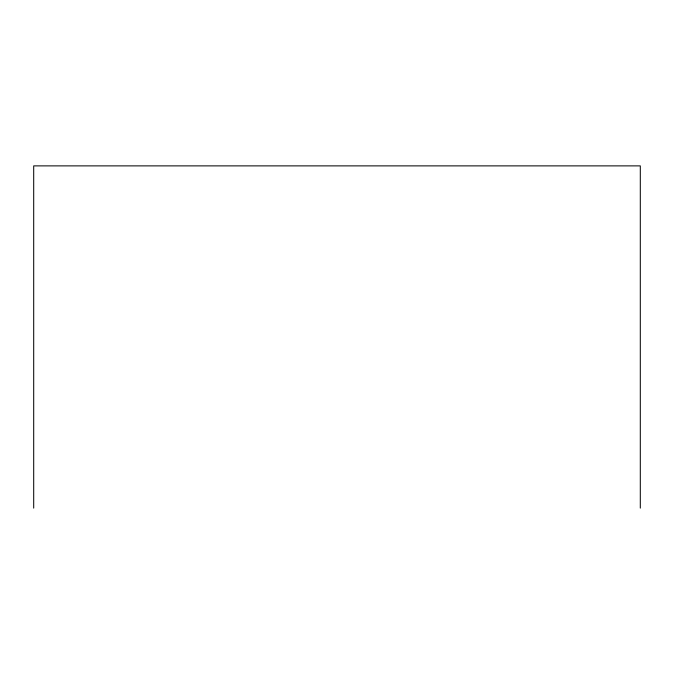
<?xml version="1.0" encoding="UTF-8"?>
<svg xmlns="http://www.w3.org/2000/svg" width="674" height="674" viewBox="0 0 674 674"><rect width="100%" height="100%" fill="white"/><g stroke="black" fill="none" stroke-linecap="round" stroke-linejoin="round"><path stroke-width="1.01" d="M640.3 508.12L640.3 165.88L33.7 165.88L33.7 508.12"/></g></svg>
